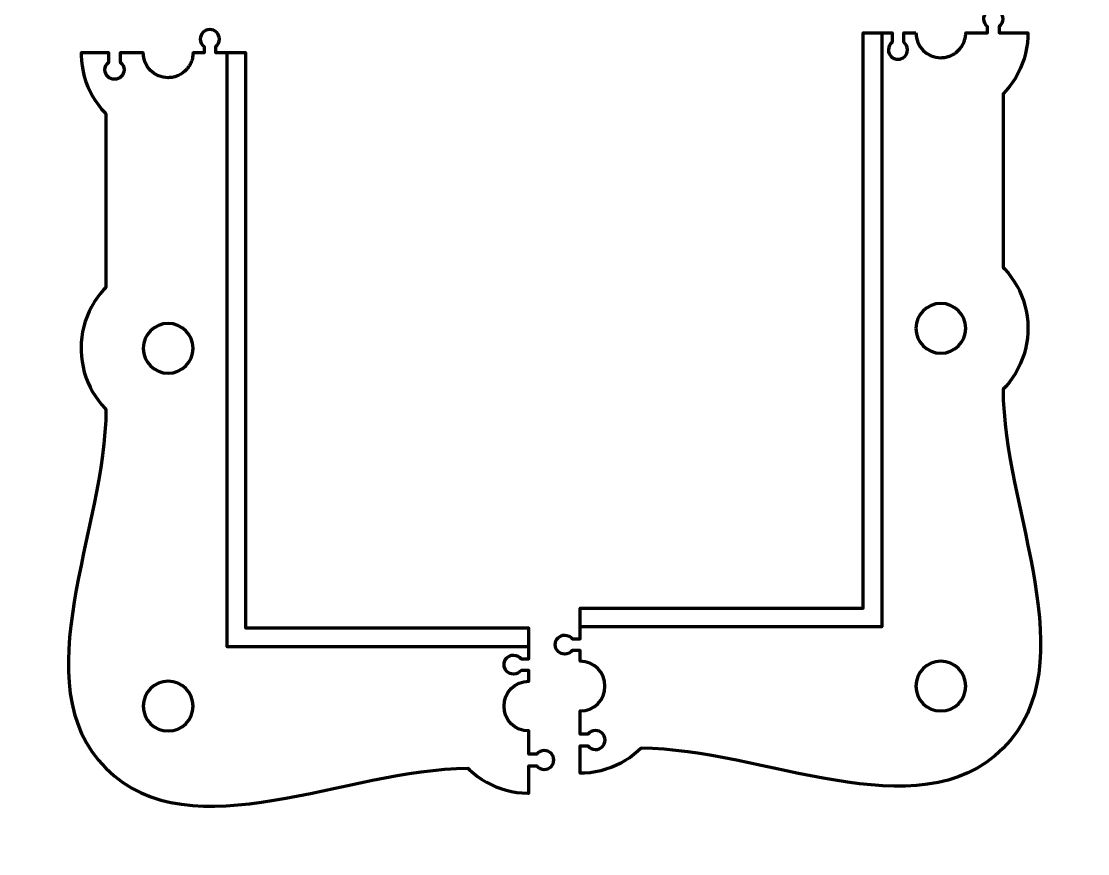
# Model space of a CAD drawing. Header units: centimetres. Extents: x -407 to -233, y -46 to 85.
# Drawn here: x -407.4 to -321.7, y -45.6 to 21.3 of the extents above; entities that cross this region are included whole.
import ezdxf

# ---------------------------------------------------------------- set-up
doc = ezdxf.new("R2010")
doc.units = ezdxf.units.CM
doc.header["$MEASUREMENT"] = 0
doc.layers.add('layer 1', color=7, linetype='Continuous')

msp = doc.modelspace()

# ---------------------------------------------------------------- linework, layer by layer
at = {"layer": 'layer 1', "lineweight": 100}
for points, knots in [([(-335.34149, 48.84998), (-335.34149, 49.95453), (-334.44603, 50.84996), (-333.34147, 50.84996), (-333.34147, 50.84996), (-332.23699, 50.85), (-331.34149, 49.95453), (-331.34149, 48.84996), (-331.34149, 48.84996), (-331.34149, 47.7454), (-332.23691, 46.84996), (-333.34147, 46.84996), (-333.34147, 46.84996), (-334.44615, 46.84997), (-335.34149, 47.74539), (-335.34149, 48.84997), (-335.34149, 81.98737), (-335.34149, -17.42302), (-335.34149, 48.84998)], [0, 0, 0, 0, 0.2, 0.2, 0.2, 0.2, 0.4, 0.4, 0.4, 0.4, 0.6, 0.6, 0.6, 0.6, 1, 1, 1, 1.00001, 1.00001, 1.00001, 1.00001]), ([(-335.50783, 20.38877), (-335.50783, 20.38877), (-335.79551, 20.38879), (-335.79551, 20.38879), (-335.79551, 20.38879), (-335.79551, 20.38879), (-336.49083, 20.38879), (-336.49083, 20.38879), (-336.49083, 20.38879), (-336.49083, 20.38879), (-336.49083, 19.62861), (-336.49083, 19.62861), (-336.49083, 19.62861), (-336.31035, 19.48864), (-336.19407, 19.26967), (-336.19407, 19.02359), (-336.19407, 19.02359), (-336.19407, 18.60095), (-336.53671, 18.25832), (-336.95935, 18.25832), (-336.95935, 18.25832), (-337.38207, 18.25832), (-337.72459, 18.60095), (-337.72459, 19.02359), (-337.72459, 19.02359), (-337.72459, 19.26958), (-337.60855, 19.48844), (-337.42787, 19.62864), (-337.42787, 19.62864), (-337.42787, 19.62864), (-337.42795, 20.38879), (-337.42795, 20.38879), (-337.42795, 20.38879), (-337.42795, 20.38879), (-338.25789, 20.38879), (-338.25789, 20.38879), (-338.25789, 20.38879), (-338.25789, 20.38879), (-339.75791, 20.38879), (-339.75791, 20.38879), (-339.75791, 20.38879), (-339.75791, 20.38879), (-339.75791, -25.86123), (-339.75791, -25.86123), (-339.75791, -25.86123), (-339.75791, -25.86123), (-362.50807, -25.86123), (-362.50807, -25.86123), (-362.50807, -25.86123), (-362.50807, -25.86123), (-362.50807, -27.36123), (-362.50807, -27.36123), (-362.50807, -27.36123), (-362.50807, -27.36123), (-362.50807, -28.3103), (-362.50807, -28.3103), (-362.50807, -28.3103), (-362.50807, -28.3103), (-363.13607, -28.3103), (-363.13607, -28.3103), (-363.13607, -28.3103), (-363.27643, -28.12963), (-363.49515, -28.01357), (-363.74115, -28.01357), (-363.74115, -28.01357), (-364.16383, -28.01357), (-364.50643, -28.35619), (-364.50643, -28.77883), (-364.50643, -28.77883), (-364.50643, -29.20148), (-364.16379, -29.54409), (-363.74115, -29.54409), (-363.74115, -29.54409), (-363.49515, -29.54409), (-363.27611, -29.42794), (-363.13611, -29.24742), (-363.13611, -29.24742), (-363.13611, -29.24742), (-362.50807, -29.24743), (-362.50807, -29.24743), (-362.50807, -29.24743), (-362.50807, -29.24743), (-362.50807, -30.11118), (-362.50807, -30.11118), (-362.50807, -30.11118), (-362.50807, -30.11118), (-362.50783, -30.11118), (-362.50783, -30.11118), (-362.50783, -30.11118), (-361.40347, -30.11118), (-360.50787, -31.00661), (-360.50787, -32.11118), (-360.50787, -32.11118), (-360.50787, -33.21575), (-361.40327, -34.11118), (-362.50785, -34.11118), (-362.50785, -34.11118), (-362.50785, -34.11118), (-362.50807, -35.97459), (-362.50807, -35.97459), (-362.50807, -35.97459), (-362.50807, -35.97459), (-361.87687, -35.97459), (-361.87687, -35.97459), (-361.87687, -35.97459), (-361.73687, -35.79407), (-361.51783, -35.67791), (-361.27175, -35.67791), (-361.27175, -35.67791), (-360.84915, -35.67792), (-360.50655, -36.02053), (-360.50655, -36.44317), (-360.50655, -36.44317), (-360.50655, -36.86583), (-360.84915, -37.20844), (-361.27175, -37.20844), (-361.27175, -37.20844), (-361.51779, -37.20845), (-361.73663, -37.09238), (-361.87683, -36.9117), (-361.87683, -36.9117), (-361.87683, -36.9117), (-362.50807, -36.91171), (-362.50807, -36.91171), (-362.50807, -36.91171), (-362.50807, -36.91171), (-362.50807, -39.11143), (-362.50807, -39.11143), (-362.50807, -39.11143), (-362.50807, -39.11143), (-362.15215, -39.1047), (-362.15215, -39.1047), (-362.15215, -39.1047), (-362.15215, -39.1047), (-361.71083, -39.06833), (-361.71083, -39.06833), (-361.71083, -39.06833), (-361.71083, -39.06833), (-361.27491, -39.00457), (-361.27491, -39.00457), (-361.27491, -39.00457), (-361.27491, -39.00457), (-360.84659, -38.9142), (-360.84659, -38.9142), (-360.84659, -38.9142), (-360.84659, -38.9142), (-360.42811, -38.79811), (-360.42811, -38.79811), (-360.42811, -38.79811), (-360.42811, -38.79811), (-360.02011, -38.65732), (-360.02011, -38.65732), (-360.02011, -38.65732), (-360.02011, -38.65732), (-359.62451, -38.49282), (-359.62451, -38.49282), (-359.62451, -38.49282), (-359.62451, -38.49282), (-359.24195, -38.30565), (-359.24195, -38.30565), (-359.24195, -38.30565), (-359.24195, -38.30565), (-358.87363, -38.09682), (-358.87363, -38.09682), (-358.87363, -38.09682), (-358.87363, -38.09682), (-358.52027, -37.86724), (-358.52027, -37.86724), (-358.52027, -37.86724), (-358.52027, -37.86724), (-358.18243, -37.61781), (-358.18243, -37.61781), (-358.18243, -37.61781), (-358.18243, -37.61781), (-357.86115, -37.3493), (-357.86115, -37.3493), (-357.86115, -37.3493), (-357.86115, -37.3493), (-357.60839, -37.11124), (-357.60839, -37.11124), (-357.60839, -37.11124), (-347.90815, -37.11124), (-335.36685, -43.97027), (-328.50783, -37.11123), (-328.50783, -37.11123), (-321.70773, -30.31114), (-328.50783, -17.87767), (-328.50783, -8.26089), (-328.50783, -8.26089), (-328.50783, -8.26089), (-328.26983, -8.00814), (-328.26983, -8.00814), (-328.26983, -8.00814), (-328.26983, -8.00814), (-328.00121, -7.68673), (-328.00121, -7.68673), (-328.00121, -7.68673), (-328.00121, -7.68673), (-327.75181, -7.34899), (-327.75181, -7.34899), (-327.75181, -7.34899), (-327.75181, -7.34899), (-327.52227, -6.99558), (-327.52227, -6.99558), (-327.52227, -6.99558), (-327.52227, -6.99558), (-327.31351, -6.62722), (-327.31351, -6.62722), (-327.31351, -6.62722), (-327.31351, -6.62722), (-327.12635, -6.24472), (-327.12635, -6.24472), (-327.12635, -6.24472), (-327.12635, -6.24472), (-326.96171, -5.84901), (-326.96171, -5.84901), (-326.96171, -5.84901), (-326.96171, -5.84901), (-326.82091, -5.44118), (-326.82091, -5.44118), (-326.82091, -5.44118), (-326.82091, -5.44118), (-326.70487, -5.02248), (-326.70487, -5.02248), (-326.70487, -5.02248), (-326.70487, -5.02248), (-326.61453, -4.5944), (-326.61453, -4.5944), (-326.61453, -4.5944), (-326.61453, -4.5944), (-326.55071, -4.1586), (-326.55071, -4.1586), (-326.55071, -4.1586), (-326.55071, -4.1586), (-326.51435, -3.71701), (-326.51435, -3.71701), (-326.51435, -3.71701), (-326.51435, -3.71701), (-326.50595, -3.27212), (-326.50595, -3.27212), (-326.50595, -3.27212), (-326.50595, -3.27212), (-326.52563, -2.82832), (-326.52563, -2.82832), (-326.52563, -2.82832), (-326.52563, -2.82832), (-326.57295, -2.38879), (-326.57295, -2.38879), (-326.57295, -2.38879), (-326.57295, -2.38879), (-326.64755, -1.95586), (-326.64755, -1.95586), (-326.64755, -1.95586), (-326.64755, -1.95586), (-326.74819, -1.53134), (-326.74819, -1.53134), (-326.74819, -1.53134), (-326.74819, -1.53134), (-326.87439, -1.11683), (-326.87439, -1.11683), (-326.87439, -1.11683), (-326.87439, -1.11683), (-327.02475, -0.7137), (-327.02475, -0.7137), (-327.02475, -0.7137), (-327.02475, -0.7137), (-327.19841, -0.32316), (-327.19841, -0.32316), (-327.19841, -0.32316), (-327.19841, -0.32316), (-327.39447, 0.05379), (-327.39447, 0.05379), (-327.39447, 0.05379), (-327.39447, 0.05379), (-327.61163, 0.41626), (-327.61163, 0.41626), (-327.61163, 0.41626), (-327.61163, 0.41626), (-327.84929, 0.76349), (-327.84929, 0.76349), (-327.84929, 0.76349), (-327.84929, 0.76349), (-328.10647, 1.09478), (-328.10647, 1.09478), (-328.10647, 1.09478), (-328.10647, 1.09478), (-328.38237, 1.40947), (-328.38237, 1.40947), (-328.38237, 1.40947), (-328.38237, 1.40947), (-328.50795, 1.53652), (-328.50795, 1.53652), (-328.50795, 1.53652), (-328.50795, 1.53652), (-328.50795, 15.48913), (-328.50795, 15.48913), (-328.50795, 15.48913), (-328.50795, 15.48913), (-328.26983, 15.74188), (-328.26983, 15.74188), (-328.26983, 15.74188), (-328.26983, 15.74188), (-328.00121, 16.06329), (-328.00121, 16.06329), (-328.00121, 16.06329), (-328.00121, 16.06329), (-327.75181, 16.40103), (-327.75181, 16.40103), (-327.75181, 16.40103), (-327.75181, 16.40103), (-327.52227, 16.75443), (-327.52227, 16.75443), (-327.52227, 16.75443), (-327.52227, 16.75443), (-327.31351, 17.12278), (-327.31351, 17.12278), (-327.31351, 17.12278), (-327.31351, 17.12278), (-327.12635, 17.50529), (-327.12635, 17.50529), (-327.12635, 17.50529), (-327.12635, 17.50529), (-326.96171, 17.901), (-326.96171, 17.901), (-326.96171, 17.901), (-326.96171, 17.901), (-326.82091, 18.30883), (-326.82091, 18.30883), (-326.82091, 18.30883), (-326.82091, 18.30883), (-326.70487, 18.72753), (-326.70487, 18.72753), (-326.70487, 18.72753), (-326.70487, 18.72753), (-326.61453, 19.15562), (-326.61453, 19.15562), (-326.61453, 19.15562), (-326.61453, 19.15562), (-326.55071, 19.59141), (-326.55071, 19.59141), (-326.55071, 19.59141), (-326.55071, 19.59141), (-326.51435, 20.03301), (-326.51435, 20.03301), (-326.51435, 20.03301), (-326.51435, 20.03301), (-326.50769, 20.38879), (-326.50769, 20.38879), (-326.50769, 20.38879), (-326.50769, 20.38879), (-328.82655, 20.38879), (-328.82655, 20.38879), (-328.82655, 20.38879), (-328.82655, 20.38879), (-328.82655, 20.8879), (-328.82655, 20.8879), (-328.82655, 20.8879), (-328.64589, 21.02809), (-328.52975, 21.24696), (-328.52975, 21.49295), (-328.52975, 21.49295), (-328.52975, 21.91559), (-328.87237, 22.2582), (-329.29503, 22.2582), (-329.29503, 22.2582), (-329.71777, 22.25821), (-330.06027, 21.91558), (-330.06027, 21.49295), (-330.06027, 21.49295), (-330.06027, 21.24687), (-329.94409, 21.02791), (-329.76357, 20.88794), (-329.76357, 20.88794), (-329.76357, 20.88794), (-329.76365, 20.38879), (-329.76365, 20.38879), (-329.76365, 20.38879), (-329.76365, 20.38879), (-331.50783, 20.38877), (-331.50783, 20.38877), (-331.50783, 20.38877), (-331.50783, 20.34591), (-331.50899, 20.30306), (-331.51185, 20.2603), (-331.51185, 20.2603), (-331.51419, 20.22651), (-331.51701, 20.19275), (-331.52087, 20.15909), (-331.52087, 20.15909), (-331.52847, 20.09266), (-331.53941, 20.02666), (-331.55363, 19.96132), (-331.55363, 19.96132), (-331.58151, 19.83322), (-331.62211, 19.70802), (-331.67461, 19.58789), (-331.67461, 19.58789), (-331.77755, 19.35229), (-331.92675, 19.13723), (-332.11063, 18.95764), (-332.11063, 18.95764), (-332.14443, 18.92521), (-332.17855, 18.89343), (-332.21423, 18.8633), (-332.21423, 18.8633), (-332.24411, 18.8382), (-332.27435, 18.81378), (-332.30551, 18.79037), (-332.30551, 18.79037), (-332.34731, 18.75898), (-332.39011, 18.72916), (-332.43419, 18.7011), (-332.43419, 18.7011), (-332.46239, 18.68316), (-332.49099, 18.66585), (-332.52003, 18.6493), (-332.52003, 18.6493), (-332.55383, 18.63004), (-332.58827, 18.61184), (-332.62311, 18.5945), (-332.62311, 18.5945), (-332.65815, 18.57717), (-332.69355, 18.56127), (-332.72931, 18.5459), (-332.72931, 18.5459), (-332.85039, 18.49482), (-332.97611, 18.45567), (-333.10475, 18.42936), (-333.10475, 18.42936), (-333.17043, 18.41592), (-333.23671, 18.40596), (-333.30331, 18.39902), (-333.30331, 18.39902), (-333.37141, 18.39195), (-333.43951, 18.38917), (-333.50781, 18.38874), (-333.50781, 18.38874), (-334.61251, 18.38876), (-335.50783, 19.28417), (-335.50783, 20.38877)], [0, 0, 0, 0, 0.00900901, 0.00900901, 0.00900901, 0.00900901, 0.01801802, 0.01801802, 0.01801802, 0.01801802, 0.02702703, 0.02702703, 0.02702703, 0.02702703, 0.03603604, 0.03603604, 0.03603604, 0.03603604, 0.04504505, 0.04504505, 0.04504505, 0.04504505, 0.05405405, 0.05405405, 0.05405405, 0.05405405, 0.06306306, 0.06306306, 0.06306306, 0.06306306, 0.07207207, 0.07207207, 0.07207207, 0.07207207, 0.08108108, 0.08108108, 0.08108108, 0.08108108, 0.09009009, 0.09009009, 0.09009009, 0.09009009, 0.0990991, 0.0990991, 0.0990991, 0.0990991, 0.10810811, 0.10810811, 0.10810811, 0.10810811, 0.11711712, 0.11711712, 0.11711712, 0.11711712, 0.12612613, 0.12612613, 0.12612613, 0.12612613, 0.13513514, 0.13513514, 0.13513514, 0.13513514, 0.14414414, 0.14414414, 0.14414414, 0.14414414, 0.15315315, 0.15315315, 0.15315315, 0.15315315, 0.16216216, 0.16216216, 0.16216216, 0.16216216, 0.17117117, 0.17117117, 0.17117117, 0.17117117, 0.18018018, 0.18018018, 0.18018018, 0.18018018, 0.18918919, 0.18918919, 0.18918919, 0.18918919, 0.1981982, 0.1981982, 0.1981982, 0.1981982, 0.20720721, 0.20720721, 0.20720721, 0.20720721, 0.21621622, 0.21621622, 0.21621622, 0.21621622, 0.22522523, 0.22522523, 0.22522523, 0.22522523, 0.23423423, 0.23423423, 0.23423423, 0.23423423, 0.24324324, 0.24324324, 0.24324324, 0.24324324, 0.25225225, 0.25225225, 0.25225225, 0.25225225, 0.26126126, 0.26126126, 0.26126126, 0.26126126, 0.27027027, 0.27027027, 0.27027027, 0.27027027, 0.27927928, 0.27927928, 0.27927928, 0.27927928, 0.28828829, 0.28828829, 0.28828829, 0.28828829, 0.2972973, 0.2972973, 0.2972973, 0.2972973, 0.30630631, 0.30630631, 0.30630631, 0.30630631, 0.31531532, 0.31531532, 0.31531532, 0.31531532, 0.32432432, 0.32432432, 0.32432432, 0.32432432, 0.33333333, 0.33333333, 0.33333333, 0.33333333, 0.34234234, 0.34234234, 0.34234234, 0.34234234, 0.35135135, 0.35135135, 0.35135135, 0.35135135, 0.36036036, 0.36036036, 0.36036036, 0.36036036, 0.36936937, 0.36936937, 0.36936937, 0.36936937, 0.37837838, 0.37837838, 0.37837838, 0.37837838, 0.38738739, 0.38738739, 0.38738739, 0.38738739, 0.3963964, 0.3963964, 0.3963964, 0.3963964, 0.40540541, 0.40540541, 0.40540541, 0.40540541, 0.41441441, 0.41441441, 0.41441441, 0.41441441, 0.42342342, 0.42342342, 0.42342342, 0.42342342, 0.43243243, 0.43243243, 0.43243243, 0.43243243, 0.44144144, 0.44144144, 0.44144144, 0.44144144, 0.45045045, 0.45045045, 0.45045045, 0.45045045, 0.45945946, 0.45945946, 0.45945946, 0.45945946, 0.46846847, 0.46846847, 0.46846847, 0.46846847, 0.47747748, 0.47747748, 0.47747748, 0.47747748, 0.48648649, 0.48648649, 0.48648649, 0.48648649, 0.4954955, 0.4954955, 0.4954955, 0.4954955, 0.5045045, 0.5045045, 0.5045045, 0.5045045, 0.51351351, 0.51351351, 0.51351351, 0.51351351, 0.52252252, 0.52252252, 0.52252252, 0.52252252, 0.53153153, 0.53153153, 0.53153153, 0.53153153, 0.54054054, 0.54054054, 0.54054054, 0.54054054, 0.54954955, 0.54954955, 0.54954955, 0.54954955, 0.55855856, 0.55855856, 0.55855856, 0.55855856, 0.56756757, 0.56756757, 0.56756757, 0.56756757, 0.57657658, 0.57657658, 0.57657658, 0.57657658, 0.58558559, 0.58558559, 0.58558559, 0.58558559, 0.59459459, 0.59459459, 0.59459459, 0.59459459, 0.6036036, 0.6036036, 0.6036036, 0.6036036, 0.61261261, 0.61261261, 0.61261261, 0.61261261, 0.62162162, 0.62162162, 0.62162162, 0.62162162, 0.63063063, 0.63063063, 0.63063063, 0.63063063, 0.63963964, 0.63963964, 0.63963964, 0.63963964, 0.64864865, 0.64864865, 0.64864865, 0.64864865, 0.65765766, 0.65765766, 0.65765766, 0.65765766, 0.66666667, 0.66666667, 0.66666667, 0.66666667, 0.67567568, 0.67567568, 0.67567568, 0.67567568, 0.68468468, 0.68468468, 0.68468468, 0.68468468, 0.69369369, 0.69369369, 0.69369369, 0.69369369, 0.7027027, 0.7027027, 0.7027027, 0.7027027, 0.71171171, 0.71171171, 0.71171171, 0.71171171, 0.72072072, 0.72072072, 0.72072072, 0.72072072, 0.72972973, 0.72972973, 0.72972973, 0.72972973, 0.73873874, 0.73873874, 0.73873874, 0.73873874, 0.74774775, 0.74774775, 0.74774775, 0.74774775, 0.75675676, 0.75675676, 0.75675676, 0.75675676, 0.76576577, 0.76576577, 0.76576577, 0.76576577, 0.77477477, 0.77477477, 0.77477477, 0.77477477, 0.78378378, 0.78378378, 0.78378378, 0.78378378, 0.79279279, 0.79279279, 0.79279279, 0.79279279, 0.8018018, 0.8018018, 0.8018018, 0.8018018, 0.81081081, 0.81081081, 0.81081081, 0.81081081, 0.81981982, 0.81981982, 0.81981982, 0.81981982, 0.82882883, 0.82882883, 0.82882883, 0.82882883, 0.83783784, 0.83783784, 0.83783784, 0.83783784, 0.84684685, 0.84684685, 0.84684685, 0.84684685, 0.85585586, 0.85585586, 0.85585586, 0.85585586, 0.86486486, 0.86486486, 0.86486486, 0.86486486, 0.87387387, 0.87387387, 0.87387387, 0.87387387, 0.88288288, 0.88288288, 0.88288288, 0.88288288, 0.89189189, 0.89189189, 0.89189189, 0.89189189, 0.9009009, 0.9009009, 0.9009009, 0.9009009, 0.90990991, 0.90990991, 0.90990991, 0.90990991, 0.91891892, 0.91891892, 0.91891892, 0.91891892, 0.92792793, 0.92792793, 0.92792793, 0.92792793, 0.93693694, 0.93693694, 0.93693694, 0.93693694, 0.94594595, 0.94594595, 0.94594595, 0.94594595, 0.95495495, 0.95495495, 0.95495495, 0.95495495, 0.96396396, 0.96396396, 0.96396396, 0.96396396, 0.97297297, 0.97297297, 0.97297297, 0.97297297, 0.98198198, 0.98198198, 0.98198198, 0.98198198, 1, 1, 1, 1]), ([(-367.25284, -30.85392), (-367.25284, -30.85392), (-366.62475, -30.85392), (-366.62475, -30.85392), (-366.62475, -30.85392), (-366.62475, -30.85392), (-366.62475, -31.71767), (-366.62475, -31.71767), (-366.62475, -31.71767), (-367.72935, -31.71767), (-368.62459, -32.6131), (-368.62459, -33.71767), (-368.62459, -33.71767), (-368.62459, -34.82224), (-367.72915, -35.71767), (-366.62451, -35.71767), (-366.62451, -35.71767), (-366.62451, -35.71767), (-366.62475, -37.58108), (-366.62475, -37.58108), (-366.62475, -37.58108), (-366.62475, -37.58108), (-365.99359, -37.58108), (-365.99359, -37.58108), (-365.99359, -37.58108), (-365.85355, -37.40056), (-365.63455, -37.2844), (-365.38855, -37.2844), (-365.38855, -37.2844), (-364.96615, -37.28441), (-364.62323, -37.62702), (-364.62323, -38.04966), (-364.62323, -38.04966), (-364.62323, -38.47232), (-364.96587, -38.81493), (-365.38855, -38.81493), (-365.38855, -38.81493), (-365.63451, -38.81494), (-365.85331, -38.69887), (-365.99359, -38.51819), (-365.99359, -38.51819), (-365.99359, -38.51819), (-366.62475, -38.5182), (-366.62475, -38.5182), (-366.62475, -38.5182), (-366.62475, -38.5182), (-366.62475, -40.71792), (-366.62475, -40.71792), (-366.62475, -40.71792), (-366.62475, -40.71792), (-366.71399, -40.7196), (-366.71399, -40.7196), (-366.71399, -40.7196), (-366.71399, -40.7196), (-367.15755, -40.69996), (-367.15755, -40.69996), (-367.15755, -40.69996), (-367.15755, -40.69996), (-367.59727, -40.65255), (-367.59727, -40.65255), (-367.59727, -40.65255), (-367.59727, -40.65255), (-368.03003, -40.57806), (-368.03003, -40.57806), (-368.03003, -40.57806), (-368.03003, -40.57806), (-368.45451, -40.47729), (-368.45451, -40.47729), (-368.45451, -40.47729), (-368.45451, -40.47729), (-368.86919, -40.3512), (-368.86919, -40.3512), (-368.86919, -40.3512), (-368.86919, -40.3512), (-369.27239, -40.20079), (-369.27239, -40.20079), (-369.27239, -40.20079), (-369.27239, -40.20079), (-369.66291, -40.0271), (-369.66291, -40.0271), (-369.66291, -40.0271), (-369.66291, -40.0271), (-370.03979, -39.83116), (-370.03979, -39.83116), (-370.03979, -39.83116), (-370.03979, -39.83116), (-370.40207, -39.61391), (-370.40207, -39.61391), (-370.40207, -39.61391), (-370.40207, -39.61391), (-370.74939, -39.37628), (-370.74939, -39.37628), (-370.74939, -39.37628), (-370.74939, -39.37628), (-371.08087, -39.11915), (-371.08087, -39.11915), (-371.08087, -39.11915), (-371.08087, -39.11915), (-371.39551, -38.84324), (-371.39551, -38.84324), (-371.39551, -38.84324), (-371.39551, -38.84324), (-371.52251, -38.71773), (-371.52251, -38.71773), (-371.52251, -38.71773), (-381.22311, -38.71773), (-393.76507, -45.57718), (-400.62451, -38.71772), (-400.62451, -38.71772), (-407.42479, -31.91749), (-400.62451, -19.48378), (-400.62451, -9.86681), (-400.62451, -9.86681), (-400.62451, -9.86681), (-400.69283, -9.79937), (-400.69283, -9.79937), (-400.69283, -9.79937), (-400.69283, -9.79937), (-400.97255, -9.48807), (-400.97255, -9.48807), (-400.97255, -9.48807), (-400.97255, -9.48807), (-401.23355, -9.16005), (-401.23355, -9.16005), (-401.23355, -9.16005), (-401.23355, -9.16005), (-401.47515, -8.81596), (-401.47515, -8.81596), (-401.47515, -8.81596), (-401.47515, -8.81596), (-401.69643, -8.45648), (-401.69643, -8.45648), (-401.69643, -8.45648), (-401.69643, -8.45648), (-401.89679, -8.08236), (-401.89679, -8.08236), (-401.89679, -8.08236), (-401.89679, -8.08236), (-402.07491, -7.69446), (-402.07491, -7.69446), (-402.07491, -7.69446), (-402.07491, -7.69446), (-402.23019, -7.29376), (-402.23019, -7.29376), (-402.23019, -7.29376), (-402.23019, -7.29376), (-402.36099, -6.88142), (-402.36099, -6.88142), (-402.36099, -6.88142), (-402.36099, -6.88142), (-402.46703, -6.45878), (-402.46703, -6.45878), (-402.46703, -6.45878), (-402.46703, -6.45878), (-402.54671, -6.0274), (-402.54671, -6.0274), (-402.54671, -6.0274), (-402.54671, -6.0274), (-402.59975, -5.58903), (-402.59975, -5.58903), (-402.59975, -5.58903), (-402.59975, -5.58903), (-402.62227, -5.19326), (-402.62227, -5.19326), (-402.62227, -5.19326), (-402.62227, -5.19326), (-402.62579, -4.92042), (-402.62579, -4.92042), (-402.62579, -4.92042), (-402.62579, -4.92042), (-402.61307, -4.52334), (-402.61307, -4.52334), (-402.61307, -4.52334), (-402.61307, -4.52334), (-402.57115, -4.08272), (-402.57115, -4.08272), (-402.57115, -4.08272), (-402.57115, -4.08272), (-402.50227, -3.64832), (-402.50227, -3.64832), (-402.50227, -3.64832), (-402.50227, -3.64832), (-402.40671, -3.22199), (-402.40671, -3.22199), (-402.40671, -3.22199), (-402.40671, -3.22199), (-402.28543, -2.80535), (-402.28543, -2.80535), (-402.28543, -2.80535), (-402.28543, -2.80535), (-402.13967, -2.39984), (-402.13967, -2.39984), (-402.13967, -2.39984), (-402.13967, -2.39984), (-401.97075, -2.0067), (-401.97075, -2.0067), (-401.97075, -2.0067), (-401.97075, -2.0067), (-401.77899, -1.62696), (-401.77899, -1.62696), (-401.77899, -1.62696), (-401.77899, -1.62696), (-401.56595, -1.26153), (-401.56595, -1.26153), (-401.56595, -1.26153), (-401.56595, -1.26153), (-401.33227, -0.9112), (-401.33227, -0.9112), (-401.33227, -0.9112), (-401.33227, -0.9112), (-401.07923, -0.57667), (-401.07923, -0.57667), (-401.07923, -0.57667), (-401.07923, -0.57667), (-400.80683, -0.25859), (-400.80683, -0.25859), (-400.80683, -0.25859), (-400.80683, -0.25859), (-400.62459, -0.06971), (-400.62459, -0.06971), (-400.62459, -0.06971), (-400.62459, -0.06971), (-400.62459, 13.88321), (-400.62459, 13.88321), (-400.62459, 13.88321), (-400.62459, 13.88321), (-400.69283, 13.95064), (-400.69283, 13.95064), (-400.69283, 13.95064), (-400.69283, 13.95064), (-400.97255, 14.26195), (-400.97255, 14.26195), (-400.97255, 14.26195), (-400.97255, 14.26195), (-401.23355, 14.58997), (-401.23355, 14.58997), (-401.23355, 14.58997), (-401.23355, 14.58997), (-401.47515, 14.93406), (-401.47515, 14.93406), (-401.47515, 14.93406), (-401.47515, 14.93406), (-401.69643, 15.29353), (-401.69643, 15.29353), (-401.69643, 15.29353), (-401.69643, 15.29353), (-401.89679, 15.66766), (-401.89679, 15.66766), (-401.89679, 15.66766), (-401.89679, 15.66766), (-402.07491, 16.05555), (-402.07491, 16.05555), (-402.07491, 16.05555), (-402.07491, 16.05555), (-402.23019, 16.45625), (-402.23019, 16.45625), (-402.23019, 16.45625), (-402.23019, 16.45625), (-402.36099, 16.86859), (-402.36099, 16.86859), (-402.36099, 16.86859), (-402.36099, 16.86859), (-402.46703, 17.29122), (-402.46703, 17.29122), (-402.46703, 17.29122), (-402.46703, 17.29122), (-402.54671, 17.72262), (-402.54671, 17.72262), (-402.54671, 17.72262), (-402.54671, 17.72262), (-402.59975, 18.16099), (-402.59975, 18.16099), (-402.59975, 18.16099), (-402.59975, 18.16099), (-402.62227, 18.55675), (-402.62227, 18.55675), (-402.62227, 18.55675), (-402.62227, 18.55675), (-402.62515, 18.7823), (-402.62515, 18.7823), (-402.62515, 18.7823), (-402.62515, 18.7823), (-400.40359, 18.7823), (-400.40359, 18.7823), (-400.40359, 18.7823), (-400.40359, 18.7823), (-400.40359, 18.02216), (-400.40359, 18.02216), (-400.40359, 18.02216), (-400.58427, 17.88195), (-400.70023, 17.66307), (-400.70023, 17.41709), (-400.70023, 17.41709), (-400.70023, 16.99446), (-400.35755, 16.65184), (-399.93491, 16.65184), (-399.93491, 16.65184), (-399.51235, 16.65185), (-399.16967, 16.99445), (-399.16967, 17.41709), (-399.16967, 17.41709), (-399.16967, 17.66319), (-399.28579, 17.88213), (-399.46635, 18.0221), (-399.46635, 18.0221), (-399.46635, 18.0221), (-399.46635, 18.7823), (-399.46635, 18.7823), (-399.46635, 18.7823), (-399.46635, 18.7823), (-397.62483, 18.7823), (-397.62483, 18.7823), (-397.62483, 18.7823), (-397.62483, 18.7823), (-397.62463, 18.78225), (-397.62463, 18.78225), (-397.62463, 18.78225), (-397.62463, 17.6777), (-396.72919, 16.78225), (-395.62467, 16.78225), (-395.62467, 16.78225), (-395.55631, 16.7827), (-395.48803, 16.78546), (-395.42015, 16.79252), (-395.42015, 16.79252), (-395.34519, 16.8003), (-395.27075, 16.81199), (-395.19719, 16.82801), (-395.19719, 16.82801), (-395.06135, 16.85761), (-394.92839, 16.90163), (-394.80151, 16.95891), (-394.80151, 16.95891), (-394.54539, 17.07456), (-394.31455, 17.24512), (-394.12811, 17.45534), (-394.12811, 17.45534), (-394.09647, 17.49156), (-394.06535, 17.52855), (-394.03619, 17.5669), (-394.03619, 17.5669), (-394.01075, 17.60046), (-393.98579, 17.63468), (-393.96231, 17.66972), (-393.96231, 17.66972), (-393.93547, 17.70976), (-393.91015, 17.75079), (-393.88615, 17.79262), (-393.88615, 17.79262), (-393.85927, 17.8397), (-393.83459, 17.88805), (-393.81143, 17.9371), (-393.81143, 17.9371), (-393.75291, 18.06308), (-393.70699, 18.19512), (-393.67579, 18.33058), (-393.67579, 18.33058), (-393.65895, 18.4038), (-393.64615, 18.47794), (-393.63763, 18.5526), (-393.63763, 18.5526), (-393.63387, 18.58626), (-393.63091, 18.62), (-393.62863, 18.65381), (-393.62863, 18.65381), (-393.62591, 18.69657), (-393.62459, 18.73941), (-393.62459, 18.78227), (-393.62459, 18.78227), (-393.62459, 18.78227), (-392.73947, 18.7823), (-392.73947, 18.7823), (-392.73947, 18.7823), (-392.73947, 18.7823), (-392.73947, 19.28145), (-392.73947, 19.28145), (-392.73947, 19.28145), (-392.91979, 19.42143), (-393.03579, 19.64037), (-393.03579, 19.88645), (-393.03579, 19.88645), (-393.03579, 20.3091), (-392.69323, 20.65172), (-392.27059, 20.65172), (-392.27059, 20.65172), (-391.84823, 20.65172), (-391.50535, 20.30909), (-391.50535, 19.88645), (-391.50535, 19.88645), (-391.50535, 19.64048), (-391.62135, 19.42161), (-391.80207, 19.2814), (-391.80207, 19.2814), (-391.80207, 19.2814), (-391.80219, 18.7823), (-391.80219, 18.7823), (-391.80219, 18.7823), (-391.80219, 18.7823), (-390.87479, 18.7823), (-390.87479, 18.7823), (-390.87479, 18.7823), (-390.87479, 18.7823), (-389.37459, 18.7823), (-389.37459, 18.7823), (-389.37459, 18.7823), (-389.37459, 18.7823), (-389.37459, -27.46772), (-389.37459, -27.46772), (-389.37459, -27.46772), (-389.37459, -27.46772), (-366.62475, -27.46772), (-366.62475, -27.46772), (-366.62475, -27.46772), (-366.62475, -27.46772), (-366.62475, -28.96772), (-366.62475, -28.96772), (-366.62475, -28.96772), (-366.62475, -28.96772), (-366.62475, -29.91679), (-366.62475, -29.91679), (-366.62475, -29.91679), (-366.62475, -29.91679), (-367.25311, -29.91679), (-367.25311, -29.91679), (-367.25311, -29.91679), (-367.39311, -29.73612), (-367.61183, -29.62006), (-367.85787, -29.62006), (-367.85787, -29.62006), (-368.28051, -29.62006), (-368.62307, -29.96268), (-368.62307, -30.38532), (-368.62307, -30.38532), (-368.62307, -30.80797), (-368.28051, -31.15058), (-367.85787, -31.15058), (-367.85787, -31.15058), (-367.61187, -31.15058), (-367.39284, -31.03443), (-367.25284, -30.85392)], [0, 0, 0, 0, 0.00900901, 0.00900901, 0.00900901, 0.00900901, 0.01801802, 0.01801802, 0.01801802, 0.01801802, 0.02702703, 0.02702703, 0.02702703, 0.02702703, 0.03603604, 0.03603604, 0.03603604, 0.03603604, 0.04504505, 0.04504505, 0.04504505, 0.04504505, 0.05405405, 0.05405405, 0.05405405, 0.05405405, 0.06306306, 0.06306306, 0.06306306, 0.06306306, 0.07207207, 0.07207207, 0.07207207, 0.07207207, 0.08108108, 0.08108108, 0.08108108, 0.08108108, 0.09009009, 0.09009009, 0.09009009, 0.09009009, 0.0990991, 0.0990991, 0.0990991, 0.0990991, 0.10810811, 0.10810811, 0.10810811, 0.10810811, 0.11711712, 0.11711712, 0.11711712, 0.11711712, 0.12612613, 0.12612613, 0.12612613, 0.12612613, 0.13513514, 0.13513514, 0.13513514, 0.13513514, 0.14414414, 0.14414414, 0.14414414, 0.14414414, 0.15315315, 0.15315315, 0.15315315, 0.15315315, 0.16216216, 0.16216216, 0.16216216, 0.16216216, 0.17117117, 0.17117117, 0.17117117, 0.17117117, 0.18018018, 0.18018018, 0.18018018, 0.18018018, 0.18918919, 0.18918919, 0.18918919, 0.18918919, 0.1981982, 0.1981982, 0.1981982, 0.1981982, 0.20720721, 0.20720721, 0.20720721, 0.20720721, 0.21621622, 0.21621622, 0.21621622, 0.21621622, 0.22522523, 0.22522523, 0.22522523, 0.22522523, 0.23423423, 0.23423423, 0.23423423, 0.23423423, 0.24324324, 0.24324324, 0.24324324, 0.24324324, 0.25225225, 0.25225225, 0.25225225, 0.25225225, 0.26126126, 0.26126126, 0.26126126, 0.26126126, 0.27027027, 0.27027027, 0.27027027, 0.27027027, 0.27927928, 0.27927928, 0.27927928, 0.27927928, 0.28828829, 0.28828829, 0.28828829, 0.28828829, 0.2972973, 0.2972973, 0.2972973, 0.2972973, 0.30630631, 0.30630631, 0.30630631, 0.30630631, 0.31531532, 0.31531532, 0.31531532, 0.31531532, 0.32432432, 0.32432432, 0.32432432, 0.32432432, 0.33333333, 0.33333333, 0.33333333, 0.33333333, 0.34234234, 0.34234234, 0.34234234, 0.34234234, 0.35135135, 0.35135135, 0.35135135, 0.35135135, 0.36036036, 0.36036036, 0.36036036, 0.36036036, 0.36936937, 0.36936937, 0.36936937, 0.36936937, 0.37837838, 0.37837838, 0.37837838, 0.37837838, 0.38738739, 0.38738739, 0.38738739, 0.38738739, 0.3963964, 0.3963964, 0.3963964, 0.3963964, 0.40540541, 0.40540541, 0.40540541, 0.40540541, 0.41441441, 0.41441441, 0.41441441, 0.41441441, 0.42342342, 0.42342342, 0.42342342, 0.42342342, 0.43243243, 0.43243243, 0.43243243, 0.43243243, 0.44144144, 0.44144144, 0.44144144, 0.44144144, 0.45045045, 0.45045045, 0.45045045, 0.45045045, 0.45945946, 0.45945946, 0.45945946, 0.45945946, 0.46846847, 0.46846847, 0.46846847, 0.46846847, 0.47747748, 0.47747748, 0.47747748, 0.47747748, 0.48648649, 0.48648649, 0.48648649, 0.48648649, 0.4954955, 0.4954955, 0.4954955, 0.4954955, 0.5045045, 0.5045045, 0.5045045, 0.5045045, 0.51351351, 0.51351351, 0.51351351, 0.51351351, 0.52252252, 0.52252252, 0.52252252, 0.52252252, 0.53153153, 0.53153153, 0.53153153, 0.53153153, 0.54054054, 0.54054054, 0.54054054, 0.54054054, 0.54954955, 0.54954955, 0.54954955, 0.54954955, 0.55855856, 0.55855856, 0.55855856, 0.55855856, 0.56756757, 0.56756757, 0.56756757, 0.56756757, 0.57657658, 0.57657658, 0.57657658, 0.57657658, 0.58558559, 0.58558559, 0.58558559, 0.58558559, 0.59459459, 0.59459459, 0.59459459, 0.59459459, 0.6036036, 0.6036036, 0.6036036, 0.6036036, 0.61261261, 0.61261261, 0.61261261, 0.61261261, 0.62162162, 0.62162162, 0.62162162, 0.62162162, 0.63063063, 0.63063063, 0.63063063, 0.63063063, 0.63963964, 0.63963964, 0.63963964, 0.63963964, 0.64864865, 0.64864865, 0.64864865, 0.64864865, 0.65765766, 0.65765766, 0.65765766, 0.65765766, 0.66666667, 0.66666667, 0.66666667, 0.66666667, 0.67567568, 0.67567568, 0.67567568, 0.67567568, 0.68468468, 0.68468468, 0.68468468, 0.68468468, 0.69369369, 0.69369369, 0.69369369, 0.69369369, 0.7027027, 0.7027027, 0.7027027, 0.7027027, 0.71171171, 0.71171171, 0.71171171, 0.71171171, 0.72072072, 0.72072072, 0.72072072, 0.72072072, 0.72972973, 0.72972973, 0.72972973, 0.72972973, 0.73873874, 0.73873874, 0.73873874, 0.73873874, 0.74774775, 0.74774775, 0.74774775, 0.74774775, 0.75675676, 0.75675676, 0.75675676, 0.75675676, 0.76576577, 0.76576577, 0.76576577, 0.76576577, 0.77477477, 0.77477477, 0.77477477, 0.77477477, 0.78378378, 0.78378378, 0.78378378, 0.78378378, 0.79279279, 0.79279279, 0.79279279, 0.79279279, 0.8018018, 0.8018018, 0.8018018, 0.8018018, 0.81081081, 0.81081081, 0.81081081, 0.81081081, 0.81981982, 0.81981982, 0.81981982, 0.81981982, 0.82882883, 0.82882883, 0.82882883, 0.82882883, 0.83783784, 0.83783784, 0.83783784, 0.83783784, 0.84684685, 0.84684685, 0.84684685, 0.84684685, 0.85585586, 0.85585586, 0.85585586, 0.85585586, 0.86486486, 0.86486486, 0.86486486, 0.86486486, 0.87387387, 0.87387387, 0.87387387, 0.87387387, 0.88288288, 0.88288288, 0.88288288, 0.88288288, 0.89189189, 0.89189189, 0.89189189, 0.89189189, 0.9009009, 0.9009009, 0.9009009, 0.9009009, 0.90990991, 0.90990991, 0.90990991, 0.90990991, 0.91891892, 0.91891892, 0.91891892, 0.91891892, 0.92792793, 0.92792793, 0.92792793, 0.92792793, 0.93693694, 0.93693694, 0.93693694, 0.93693694, 0.94594595, 0.94594595, 0.94594595, 0.94594595, 0.95495495, 0.95495495, 0.95495495, 0.95495495, 0.96396396, 0.96396396, 0.96396396, 0.96396396, 0.97297297, 0.97297297, 0.97297297, 0.97297297, 0.98198198, 0.98198198, 0.98198198, 0.98198198, 1, 1, 1, 1]), ([(-335.50783, -3.36126), (-335.50787, -2.25669), (-334.61241, -1.36126), (-333.50781, -1.36126), (-333.50781, -1.36126), (-332.40335, -1.36126), (-331.50783, -2.25669), (-331.50783, -3.36126), (-331.50783, -3.36126), (-331.50783, -4.46583), (-332.40323, -5.36126), (-333.50781, -5.36126), (-333.50781, -5.36126), (-334.61251, -5.36126), (-335.50783, -4.46583), (-335.50783, -3.36126)], [0, 0, 0, 0, 0.2, 0.2, 0.2, 0.2, 0.4, 0.4, 0.4, 0.4, 0.6, 0.6, 0.6, 0.6, 1, 1, 1, 1]), ([(-397.62463, -4.96775), (-397.62463, -4.96775), (-397.62483, -4.96775), (-397.62483, -4.96775), (-397.62483, -4.96775), (-397.62483, -3.86318), (-396.72919, -2.96775), (-395.62467, -2.96775), (-395.62467, -2.96775), (-394.52031, -2.96775), (-393.62459, -3.86318), (-393.62459, -4.96775), (-393.62459, -4.96775), (-393.62459, -6.07232), (-394.52003, -6.96775), (-395.62467, -6.96775), (-395.62467, -6.96775), (-396.72947, -6.96775), (-397.62463, -6.07232), (-397.62463, -4.96775)], [0, 0, 0, 0, 0.16666667, 0.16666667, 0.16666667, 0.16666667, 0.33333333, 0.33333333, 0.33333333, 0.33333333, 0.5, 0.5, 0.5, 0.5, 0.66666667, 0.66666667, 0.66666667, 0.66666667, 1, 1, 1, 1]), ([(-335.50775, -32.11118), (-335.50775, -32.11118), (-335.50787, -32.11119), (-335.50787, -32.11119), (-335.50787, -32.11119), (-335.50787, -31.00661), (-334.61233, -30.11118), (-333.50777, -30.11118), (-333.50777, -30.11118), (-332.40335, -30.11118), (-331.50775, -31.00661), (-331.50775, -32.11118), (-331.50775, -32.11118), (-331.50775, -33.21575), (-332.40321, -34.11118), (-333.50777, -34.11118), (-333.50777, -34.11118), (-334.61235, -34.1112), (-335.50775, -33.21575), (-335.50775, -32.11118)], [0, 0, 0, 0, 0.16666667, 0.16666667, 0.16666667, 0.16666667, 0.33333333, 0.33333333, 0.33333333, 0.33333333, 0.5, 0.5, 0.5, 0.5, 0.66666667, 0.66666667, 0.66666667, 0.66666667, 1, 1, 1, 1]), ([(-397.62455, -33.71775), (-397.62455, -33.71775), (-397.62483, -33.71776), (-397.62483, -33.71776), (-397.62483, -33.71776), (-397.62483, -32.61319), (-396.72907, -31.71775), (-395.62455, -31.71775), (-395.62455, -31.71775), (-394.51999, -31.71775), (-393.62451, -32.61319), (-393.62451, -33.71775), (-393.62451, -33.71775), (-393.62451, -34.82234), (-394.51999, -35.71775), (-395.62455, -35.71775), (-395.62455, -35.71775), (-396.72915, -35.71777), (-397.62455, -34.82232), (-397.62455, -33.71775)], [0, 0, 0, 0, 0.16666667, 0.16666667, 0.16666667, 0.16666667, 0.33333333, 0.33333333, 0.33333333, 0.33333333, 0.5, 0.5, 0.5, 0.5, 0.66666667, 0.66666667, 0.66666667, 0.66666667, 1, 1, 1, 1])]:
    msp.add_open_spline(points, degree=3, knots=knots, dxfattribs=at)
at = {"layer": 'layer 1', "color": 1, "lineweight": 100}
for points in [[(-338.25789, 20.38879), (-338.25789, 20.38879), (-338.25789, 8.45128), (-338.25789, 8.45128), (-338.25789, 8.45128), (-338.25789, 8.45128), (-338.25789, -3.48622), (-338.25789, -3.48622), (-338.25789, -3.48622), (-338.25789, -3.48622), (-338.25789, -15.42372), (-338.25789, -15.42372), (-338.25789, -15.42372), (-338.25789, -15.42372), (-338.25789, -27.36123), (-338.25789, -27.36123), (-338.25789, -27.36123), (-338.25789, -27.36123), (-350.38291, -27.36123), (-350.38291, -27.36123), (-350.38291, -27.36123), (-350.38291, -27.36123), (-362.50807, -27.36123), (-362.50807, -27.36123)], [(-366.62475, -28.96772), (-366.62475, -28.96772), (-378.74979, -28.96772), (-378.74979, -28.96772), (-378.74979, -28.96772), (-378.74979, -28.96772), (-390.87479, -28.96772), (-390.87479, -28.96772), (-390.87479, -28.96772), (-390.87479, -28.96772), (-390.87479, -17.03022), (-390.87479, -17.03022), (-390.87479, -17.03022), (-390.87479, -17.03022), (-390.87479, -5.09271), (-390.87479, -5.09271), (-390.87479, -5.09271), (-390.87479, -5.09271), (-390.87479, 6.84479), (-390.87479, 6.84479), (-390.87479, 6.84479), (-390.87479, 6.84479), (-390.87479, 18.7823), (-390.87479, 18.7823)]]:
    msp.add_open_spline(points, degree=3, knots=[0, 0, 0, 0, 0.14285714, 0.14285714, 0.14285714, 0.14285714, 0.28571429, 0.28571429, 0.28571429, 0.28571429, 0.42857143, 0.42857143, 0.42857143, 0.42857143, 0.57142857, 0.57142857, 0.57142857, 0.57142857, 0.71428571, 0.71428571, 0.71428571, 0.71428571, 1, 1, 1, 1], dxfattribs=at)

doc.saveas('drawing.dxf')
